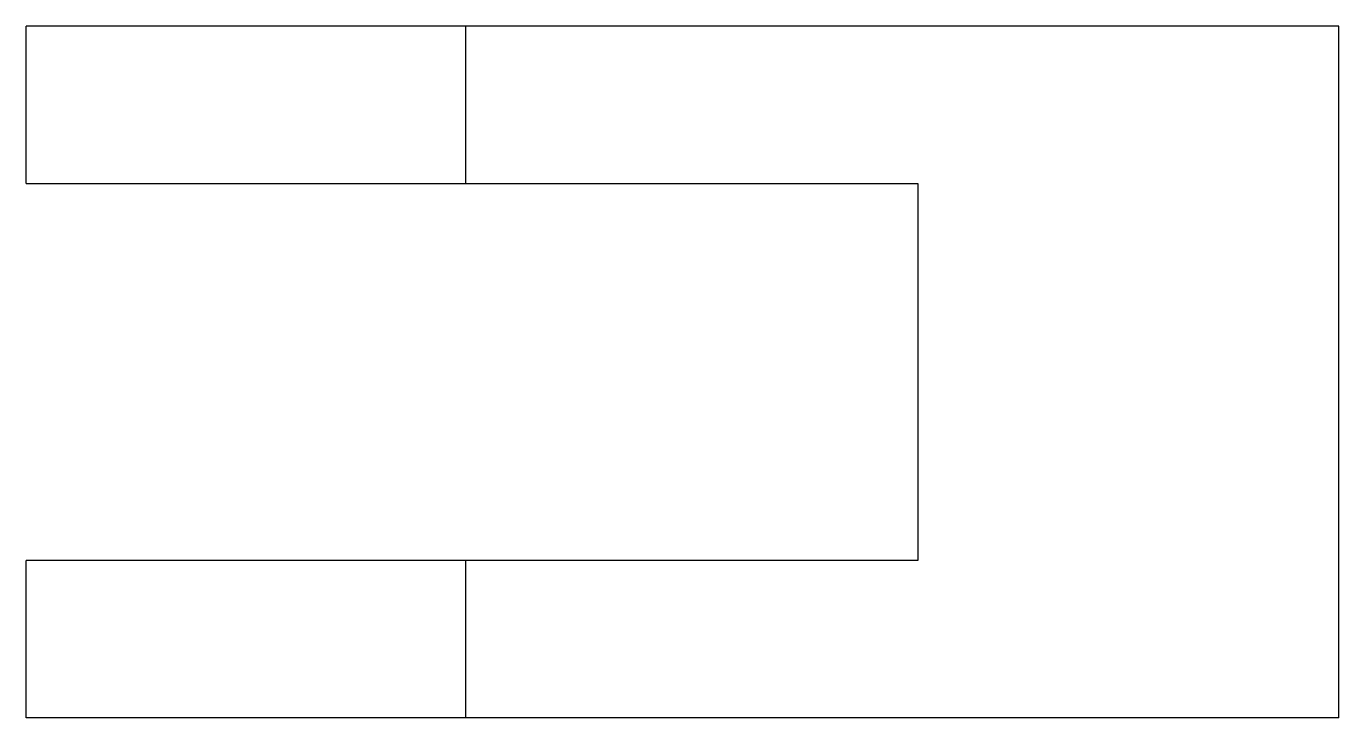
# Model space of a CAD drawing. Header units: metres. Extents: x -8.4 to 33.4, y -22 to 0.
import ezdxf

# ---------------------------------------------------------------- set-up
doc = ezdxf.new("R2010")
doc.units = ezdxf.units.M

msp = doc.modelspace()

# ---------------------------------------------------------------- linework, layer by layer
for points in [[(-8.4, -5), (-8.4, -4.9), (-8.4, -4.8), (-8.4, -4.7), (-8.4, -4.6), (-8.4, -4.5), (-8.4, -4.4), (-8.4, -4.3), (-8.4, -4.2), (-8.4, -4.1), (-8.4, -4), (-8.4, -3.9), (-8.4, -3.8), (-8.4, -3.7), (-8.4, -3.6), (-8.4, -3.5), (-8.4, -3.4), (-8.4, -3.3), (-8.4, -3.2), (-8.4, -3.1), (-8.4, -3), (-8.4, -2.9), (-8.4, -2.8), (-8.4, -2.7), (-8.4, -2.6), (-8.4, -2.5), (-8.4, -2.4), (-8.4, -2.3), (-8.4, -2.2), (-8.4, -2.1), (-8.4, -2), (-8.4, -1.9), (-8.4, -1.8), (-8.4, -1.7), (-8.4, -1.6), (-8.4, -1.5), (-8.4, -1.4), (-8.4, -1.3), (-8.4, -1.2), (-8.4, -1.1), (-8.4, -1), (-8.4, -0.9), (-8.4, -0.8), (-8.4, -0.7), (-8.4, -0.6), (-8.4, -0.5), (-8.4, -0.4), (-8.4, -0.3), (-8.4, -0.2), (-8.4, -0.1), (-8.4, 0)], [(5.6, 0), (5.551, 0), (5.502, 0), (5.453, 0), (5.362, 0), (5.217, 0), (5.072, 0), (4.927, 0), (4.707, 0), (4.473, 0), (4.24, 0), (3.984, 0), (3.674, 0), (3.363, 0), (3.053, 0), (2.699, 0), (2.327, 0), (1.956, 0), (1.578, 0), (1.164, 0), (0.749, 0), (0.335, 0), (-0.092, 0), (-0.528, 0), (-0.964, 0), (-1.4, 0), (-1.836, 0), (-2.272, 0), (-2.708, 0), (-3.135, 0), (-3.549, 0), (-3.964, 0), (-4.378, 0), (-4.756, 0), (-5.127, 0), (-5.499, 0), (-5.853, 0), (-6.163, 0), (-6.474, 0), (-6.784, 0), (-7.04, 0), (-7.273, 0), (-7.507, 0), (-7.727, 0), (-7.872, 0), (-8.017, 0), (-8.162, 0), (-8.253, 0), (-8.302, 0), (-8.351, 0), (-8.4, 0)], [(5.6, -5), (5.6, -4.9), (5.6, -4.8), (5.6, -4.7), (5.6, -4.6), (5.6, -4.5), (5.6, -4.4), (5.6, -4.3), (5.6, -4.2), (5.6, -4.1), (5.6, -4), (5.6, -3.9), (5.6, -3.8), (5.6, -3.7), (5.6, -3.6), (5.6, -3.5), (5.6, -3.4), (5.6, -3.3), (5.6, -3.2), (5.6, -3.1), (5.6, -3), (5.6, -2.9), (5.6, -2.8), (5.6, -2.7), (5.6, -2.6), (5.6, -2.5), (5.6, -2.4), (5.6, -2.3), (5.6, -2.2), (5.6, -2.1), (5.6, -2), (5.6, -1.9), (5.6, -1.8), (5.6, -1.7), (5.6, -1.6), (5.6, -1.5), (5.6, -1.4), (5.6, -1.3), (5.6, -1.2), (5.6, -1.1), (5.6, -1), (5.6, -0.9), (5.6, -0.8), (5.6, -0.7), (5.6, -0.6), (5.6, -0.5), (5.6, -0.4), (5.6, -0.3), (5.6, -0.2), (5.6, -0.1), (5.6, 0)], [(33.4, 0), (32.844, 0), (32.288, 0), (31.732, 0), (31.176, 0), (30.62, 0), (30.064, 0), (29.508, 0), (28.952, 0), (28.396, 0), (27.84, 0), (27.284, 0), (26.728, 0), (26.172, 0), (25.616, 0), (25.06, 0), (24.504, 0), (23.948, 0), (23.392, 0), (22.836, 0), (22.28, 0), (21.724, 0), (21.168, 0), (20.612, 0), (20.056, 0), (19.5, 0), (18.944, 0), (18.388, 0), (17.832, 0), (17.276, 0), (16.72, 0), (16.164, 0), (15.608, 0), (15.052, 0), (14.496, 0), (13.94, 0), (13.384, 0), (12.828, 0), (12.272, 0), (11.716, 0), (11.16, 0), (10.604, 0), (10.048, 0), (9.492, 0), (8.936, 0), (8.38, 0), (7.824, 0), (7.268, 0), (6.712, 0), (6.156, 0), (5.6, 0)], [(33.4, -22), (33.4, -21.56), (33.4, -21.12), (33.4, -20.68), (33.4, -20.24), (33.4, -19.8), (33.4, -19.36), (33.4, -18.92), (33.4, -18.48), (33.4, -18.04), (33.4, -17.6), (33.4, -17.16), (33.4, -16.72), (33.4, -16.28), (33.4, -15.84), (33.4, -15.4), (33.4, -14.96), (33.4, -14.52), (33.4, -14.08), (33.4, -13.64), (33.4, -13.2), (33.4, -12.76), (33.4, -12.32), (33.4, -11.88), (33.4, -11.44), (33.4, -11), (33.4, -10.56), (33.4, -10.12), (33.4, -9.68), (33.4, -9.24), (33.4, -8.8), (33.4, -8.36), (33.4, -7.92), (33.4, -7.48), (33.4, -7.04), (33.4, -6.6), (33.4, -6.16), (33.4, -5.72), (33.4, -5.28), (33.4, -4.84), (33.4, -4.4), (33.4, -3.96), (33.4, -3.52), (33.4, -3.08), (33.4, -2.64), (33.4, -2.2), (33.4, -1.76), (33.4, -1.32), (33.4, -0.88), (33.4, -0.44), (33.4, 0)], [(-8.4, -5), (-8.351, -5), (-8.302, -5), (-8.253, -5), (-8.162, -5), (-8.017, -5), (-7.872, -5), (-7.727, -5), (-7.507, -5), (-7.273, -5), (-7.04, -5), (-6.784, -5), (-6.474, -5), (-6.163, -5), (-5.853, -5), (-5.499, -5), (-5.127, -5), (-4.756, -5), (-4.378, -5), (-3.964, -5), (-3.549, -5), (-3.135, -5), (-2.708, -5), (-2.272, -5), (-1.836, -5), (-1.4, -5), (-0.964, -5), (-0.528, -5), (-0.092, -5), (0.335, -5), (0.749, -5), (1.164, -5), (1.578, -5), (1.956, -5), (2.327, -5), (2.699, -5), (3.053, -5), (3.363, -5), (3.674, -5), (3.984, -5), (4.24, -5), (4.473, -5), (4.707, -5), (4.927, -5), (5.072, -5), (5.217, -5), (5.362, -5), (5.453, -5), (5.502, -5), (5.551, -5), (5.6, -5)], [(5.6, -5), (5.888, -5), (6.176, -5), (6.464, -5), (6.752, -5), (7.04, -5), (7.328, -5), (7.616, -5), (7.904, -5), (8.192, -5), (8.48, -5), (8.768, -5), (9.056, -5), (9.344, -5), (9.632, -5), (9.92, -5), (10.208, -5), (10.496, -5), (10.784, -5), (11.072, -5), (11.36, -5), (11.648, -5), (11.936, -5), (12.224, -5), (12.512, -5), (12.8, -5), (13.088, -5), (13.376, -5), (13.664, -5), (13.952, -5), (14.24, -5), (14.528, -5), (14.816, -5), (15.104, -5), (15.392, -5), (15.68, -5), (15.968, -5), (16.256, -5), (16.544, -5), (16.832, -5), (17.12, -5), (17.408, -5), (17.696, -5), (17.984, -5), (18.272, -5), (18.56, -5), (18.848, -5), (19.136, -5), (19.424, -5), (19.712, -5), (20, -5)], [(20, -5), (20, -5.24), (20, -5.48), (20, -5.72), (20, -5.96), (20, -6.2), (20, -6.44), (20, -6.68), (20, -6.92), (20, -7.16), (20, -7.4), (20, -7.64), (20, -7.88), (20, -8.12), (20, -8.36), (20, -8.6), (20, -8.84), (20, -9.08), (20, -9.32), (20, -9.56), (20, -9.8), (20, -10.04), (20, -10.28), (20, -10.52), (20, -10.76), (20, -11), (20, -11.24), (20, -11.48), (20, -11.72), (20, -11.96), (20, -12.2), (20, -12.44), (20, -12.68), (20, -12.92), (20, -13.16), (20, -13.4), (20, -13.64), (20, -13.88), (20, -14.12), (20, -14.36), (20, -14.6), (20, -14.84), (20, -15.08), (20, -15.32), (20, -15.56), (20, -15.8), (20, -16.04), (20, -16.28), (20, -16.52), (20, -16.76), (20, -17)], [(5.6, -17), (5.551, -17), (5.502, -17), (5.453, -17), (5.362, -17), (5.217, -17), (5.072, -17), (4.927, -17), (4.707, -17), (4.473, -17), (4.24, -17), (3.984, -17), (3.674, -17), (3.363, -17), (3.053, -17), (2.699, -17), (2.327, -17), (1.956, -17), (1.578, -17), (1.164, -17), (0.749, -17), (0.335, -17), (-0.092, -17), (-0.528, -17), (-0.964, -17), (-1.4, -17), (-1.836, -17), (-2.272, -17), (-2.708, -17), (-3.135, -17), (-3.549, -17), (-3.964, -17), (-4.378, -17), (-4.756, -17), (-5.127, -17), (-5.499, -17), (-5.853, -17), (-6.163, -17), (-6.474, -17), (-6.784, -17), (-7.04, -17), (-7.273, -17), (-7.507, -17), (-7.727, -17), (-7.872, -17), (-8.017, -17), (-8.162, -17), (-8.253, -17), (-8.302, -17), (-8.351, -17), (-8.4, -17)], [(-8.4, -22), (-8.4, -21.9), (-8.4, -21.8), (-8.4, -21.7), (-8.4, -21.6), (-8.4, -21.5), (-8.4, -21.4), (-8.4, -21.3), (-8.4, -21.2), (-8.4, -21.1), (-8.4, -21), (-8.4, -20.9), (-8.4, -20.8), (-8.4, -20.7), (-8.4, -20.6), (-8.4, -20.5), (-8.4, -20.4), (-8.4, -20.3), (-8.4, -20.2), (-8.4, -20.1), (-8.4, -20), (-8.4, -19.9), (-8.4, -19.8), (-8.4, -19.7), (-8.4, -19.6), (-8.4, -19.5), (-8.4, -19.4), (-8.4, -19.3), (-8.4, -19.2), (-8.4, -19.1), (-8.4, -19), (-8.4, -18.9), (-8.4, -18.8), (-8.4, -18.7), (-8.4, -18.6), (-8.4, -18.5), (-8.4, -18.4), (-8.4, -18.3), (-8.4, -18.2), (-8.4, -18.1), (-8.4, -18), (-8.4, -17.9), (-8.4, -17.8), (-8.4, -17.7), (-8.4, -17.6), (-8.4, -17.5), (-8.4, -17.4), (-8.4, -17.3), (-8.4, -17.2), (-8.4, -17.1), (-8.4, -17)], [(20, -17), (19.712, -17), (19.424, -17), (19.136, -17), (18.848, -17), (18.56, -17), (18.272, -17), (17.984, -17), (17.696, -17), (17.408, -17), (17.12, -17), (16.832, -17), (16.544, -17), (16.256, -17), (15.968, -17), (15.68, -17), (15.392, -17), (15.104, -17), (14.816, -17), (14.528, -17), (14.24, -17), (13.952, -17), (13.664, -17), (13.376, -17), (13.088, -17), (12.8, -17), (12.512, -17), (12.224, -17), (11.936, -17), (11.648, -17), (11.36, -17), (11.072, -17), (10.784, -17), (10.496, -17), (10.208, -17), (9.92, -17), (9.632, -17), (9.344, -17), (9.056, -17), (8.768, -17), (8.48, -17), (8.192, -17), (7.904, -17), (7.616, -17), (7.328, -17), (7.04, -17), (6.752, -17), (6.464, -17), (6.176, -17), (5.888, -17), (5.6, -17)], [(5.6, -22), (5.6, -21.9), (5.6, -21.8), (5.6, -21.7), (5.6, -21.6), (5.6, -21.5), (5.6, -21.4), (5.6, -21.3), (5.6, -21.2), (5.6, -21.1), (5.6, -21), (5.6, -20.9), (5.6, -20.8), (5.6, -20.7), (5.6, -20.6), (5.6, -20.5), (5.6, -20.4), (5.6, -20.3), (5.6, -20.2), (5.6, -20.1), (5.6, -20), (5.6, -19.9), (5.6, -19.8), (5.6, -19.7), (5.6, -19.6), (5.6, -19.5), (5.6, -19.4), (5.6, -19.3), (5.6, -19.2), (5.6, -19.1), (5.6, -19), (5.6, -18.9), (5.6, -18.8), (5.6, -18.7), (5.6, -18.6), (5.6, -18.5), (5.6, -18.4), (5.6, -18.3), (5.6, -18.2), (5.6, -18.1), (5.6, -18), (5.6, -17.9), (5.6, -17.8), (5.6, -17.7), (5.6, -17.6), (5.6, -17.5), (5.6, -17.4), (5.6, -17.3), (5.6, -17.2), (5.6, -17.1), (5.6, -17)], [(5.6, -22), (5.551, -22), (5.502, -22), (5.453, -22), (5.362, -22), (5.217, -22), (5.072, -22), (4.927, -22), (4.707, -22), (4.473, -22), (4.24, -22), (3.984, -22), (3.674, -22), (3.363, -22), (3.053, -22), (2.699, -22), (2.327, -22), (1.956, -22), (1.578, -22), (1.164, -22), (0.749, -22), (0.335, -22), (-0.092, -22), (-0.528, -22), (-0.964, -22), (-1.4, -22), (-1.836, -22), (-2.272, -22), (-2.708, -22), (-3.135, -22), (-3.549, -22), (-3.964, -22), (-4.378, -22), (-4.756, -22), (-5.127, -22), (-5.499, -22), (-5.853, -22), (-6.163, -22), (-6.474, -22), (-6.784, -22), (-7.04, -22), (-7.273, -22), (-7.507, -22), (-7.727, -22), (-7.872, -22), (-8.017, -22), (-8.162, -22), (-8.253, -22), (-8.302, -22), (-8.351, -22), (-8.4, -22)], [(33.4, -22), (32.844, -22), (32.288, -22), (31.732, -22), (31.176, -22), (30.62, -22), (30.064, -22), (29.508, -22), (28.952, -22), (28.396, -22), (27.84, -22), (27.284, -22), (26.728, -22), (26.172, -22), (25.616, -22), (25.06, -22), (24.504, -22), (23.948, -22), (23.392, -22), (22.836, -22), (22.28, -22), (21.724, -22), (21.168, -22), (20.612, -22), (20.056, -22), (19.5, -22), (18.944, -22), (18.388, -22), (17.832, -22), (17.276, -22), (16.72, -22), (16.164, -22), (15.608, -22), (15.052, -22), (14.496, -22), (13.94, -22), (13.384, -22), (12.828, -22), (12.272, -22), (11.716, -22), (11.16, -22), (10.604, -22), (10.048, -22), (9.492, -22), (8.936, -22), (8.38, -22), (7.824, -22), (7.268, -22), (6.712, -22), (6.156, -22), (5.6, -22)]]:
    msp.add_lwpolyline(points)

doc.saveas('drawing.dxf')
